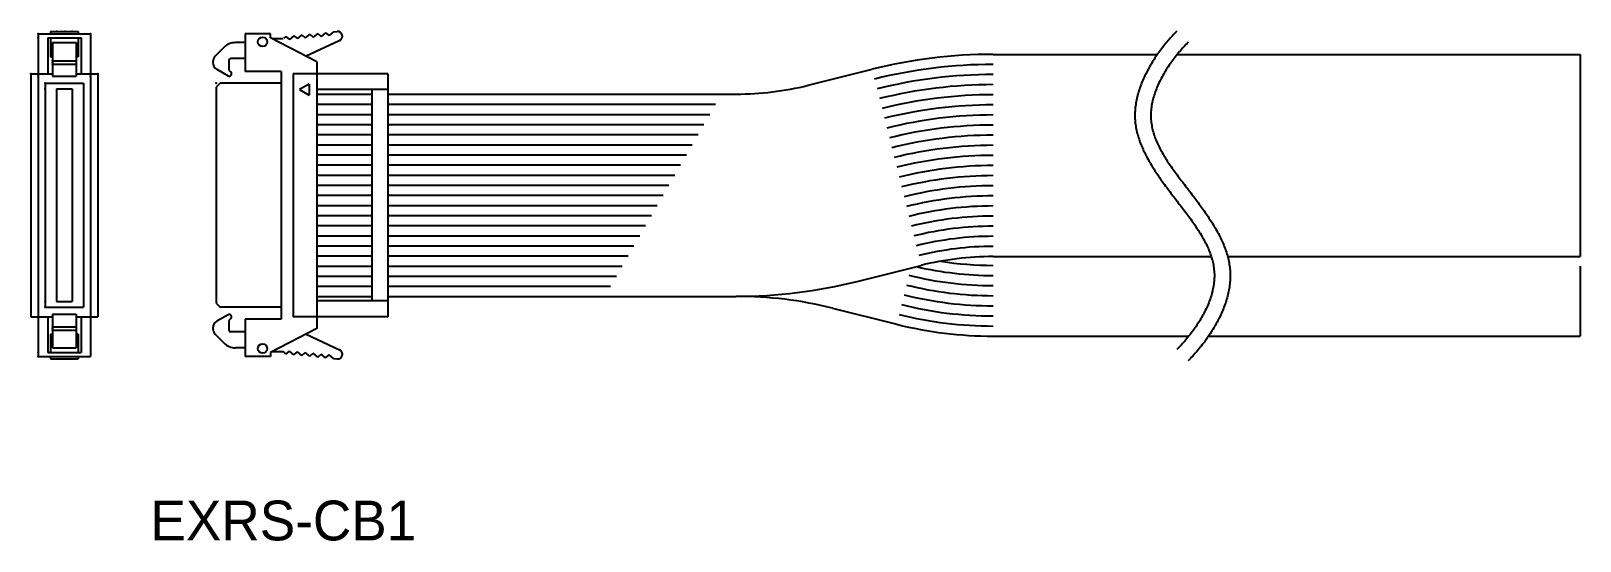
# Model space of a CAD drawing. Extents: x -233 to -38, y 62 to 126.
import ezdxf

# ---------------------------------------------------------------- set-up
doc = ezdxf.new("R2010")
doc.units = 0
doc.linetypes.add('CONTINOUS', pattern=[0])
doc.layers.get('0').update_dxf_attribs({"linetype": 'CONTINUOUS'})
doc.styles.add('MISUMI', font='txt')

msp = doc.modelspace()

# ---------------------------------------------------------------- linework, layer by layer
at = {"color": 7, "linetype": 'CONTINOUS'}
for p, q in [((-231.98, 125.27), (-225.38, 125.27)), ((-231.98, 125.27), (-231.98, 84.73)), ((-230.78, 124.77), (-226.58, 124.77)), ((-230.78, 124.77), (-230.78, 120.27)), ((-230.43, 125.56), (-226.93, 125.56)), ((-230.43, 125.56), (-230.43, 125.27)), ((-230.43, 124.77), (-230.43, 122.38)), ((-226.93, 125.56), (-226.93, 125.27)), ((-226.93, 124.77), (-226.93, 122.38)), ((-226.58, 124.77), (-226.58, 120.27)), ((-225.38, 125.27), (-225.38, 84.73)), ((-205.95, 125.27), (-205.95, 120.56)), ((-202.75, 125.27), (-205.95, 125.27)), ((-202.75, 124.77), (-202.75, 125.27)), ((-196.9, 121.77), (-202.75, 124.77)), ((-200.81, 124.95), (-201.09, 124.72)), ((-200.81, 124.95), (-200.37, 124.58)), ((-199.81, 125.04), (-200.37, 124.58)), ((-199.81, 125.04), (-199.37, 124.67)), ((-198.81, 125.14), (-199.37, 124.67)), ((-198.81, 125.14), (-198.37, 124.77)), ((-197.81, 125.23), (-198.37, 124.77)), ((-197.81, 125.23), (-197.37, 124.86)), ((-196.81, 125.33), (-197.37, 124.86)), ((-196.81, 125.33), (-196.37, 124.96)), ((-195.81, 125.42), (-196.37, 124.96)), ((-195.81, 125.42), (-195.37, 125.05)), ((-194.81, 125.52), (-195.37, 125.05)), ((-194.81, 125.52), (-194.36, 125.56)), ((-230.18, 124.17), (-227.18, 124.17)), ((-230.18, 124.17), (-230.18, 119.97)), ((-227.18, 124.17), (-227.18, 119.97)), ((-208.59, 123.58), (-209.71, 122.46)), ((-205.95, 124.17), (-207.17, 124.17)), ((-201.16, 124.66), (-202.54, 124.66)), ((-194.1, 124.4), (-198.25, 122.46)), ((-230.43, 122.38), (-230.18, 122.38)), ((-230.18, 121.88), (-227.18, 121.88)), ((-230.18, 121.48), (-227.18, 121.48)), ((-226.93, 122.38), (-227.18, 122.38)), ((-210, 121.75), (-210, 121.68)), ((-207.97, 121.97), (-207.97, 120.72)), ((-205.95, 122.17), (-207.77, 122.17)), ((-196.9, 121.77), (-196.9, 88.24)), ((-135.11, 118.81), (-127.05, 120.83)), ((-111.84, 122.7), (-91.17, 122.7)), ((-88.66, 122.7), (-38, 122.7)), ((-38, 122.7), (-38, 97.3)), ((-232.88, 120.27), (-230.18, 120.27)), ((-232.88, 120.27), (-232.88, 89.73)), ((-231.08, 119.06), (-226.28, 119.06)), ((-231.08, 119.06), (-231.08, 90.93)), ((-230.18, 119.97), (-227.18, 119.97)), ((-227.18, 120.27), (-224.48, 120.27)), ((-226.28, 119.06), (-226.28, 90.93)), ((-224.48, 120.27), (-224.48, 89.73)), ((-209.1, 119.06), (-209.6, 118.56)), ((-209.5, 120.82), (-208.09, 120.01)), ((-201.4, 119.06), (-209.1, 119.06)), ((-207.97, 120.72), (-207.73, 120.48)), ((-201.4, 120.56), (-205.95, 120.56)), ((-201.4, 120.56), (-201.4, 89.44)), ((-188, 120.27), (-199.9, 120.27)), ((-199.9, 120.27), (-199.9, 89.73)), ((-197.9, 118.96), (-199.1, 118.27)), ((-197.9, 118.96), (-197.9, 117.57)), ((-188, 120.27), (-188, 89.73)), ((-229.68, 118.36), (-229.68, 91.64)), ((-229.68, 118.36), (-227.68, 118.36)), ((-227.68, 118.36), (-227.68, 91.64)), ((-209.6, 118.56), (-209.6, 91.43)), ((-199.1, 118.27), (-197.9, 117.57)), ((-188, 118.27), (-196.9, 118.27)), ((-196.9, 117.7), (-190, 117.7)), ((-190, 118.27), (-190, 91.73)), ((-188, 117.7), (-144.16, 117.7)), ((-196.9, 116.43), (-190, 116.43)), ((-196.9, 115.16), (-190, 115.16)), ((-188, 116.43), (-146.76, 116.43)), ((-188, 115.16), (-147.49, 115.16)), ((-196.9, 113.89), (-190, 113.89)), ((-188, 113.89), (-148.23, 113.89)), ((-196.9, 112.62), (-190, 112.62)), ((-196.9, 111.35), (-190, 111.35)), ((-188, 112.62), (-148.96, 112.62)), ((-188, 111.35), (-149.69, 111.35)), ((-196.9, 110.08), (-190, 110.08)), ((-188, 110.08), (-150.43, 110.08)), ((-196.9, 108.81), (-190, 108.81)), ((-196.9, 107.54), (-190, 107.54)), ((-188, 108.81), (-151.16, 108.81)), ((-188, 107.54), (-151.89, 107.54)), ((-196.9, 106.27), (-190, 106.27)), ((-188, 106.27), (-152.63, 106.27)), ((-196.9, 105), (-190, 105)), ((-196.9, 103.73), (-190, 103.73)), ((-188, 105), (-153.36, 105)), ((-188, 105), (-153.36, 105)), ((-188, 103.73), (-154.09, 103.73)), ((-196.9, 102.46), (-190, 102.46)), ((-188, 102.46), (-154.83, 102.46)), ((-196.9, 101.19), (-190, 101.19)), ((-196.9, 99.92), (-190, 99.92)), ((-188, 101.19), (-155.56, 101.19)), ((-188, 99.92), (-156.29, 99.92)), ((-196.9, 98.65), (-190, 98.65)), ((-188, 98.65), (-157.03, 98.65)), ((-196.9, 97.38), (-190, 97.38)), ((-196.9, 96.11), (-190, 96.11)), ((-188, 97.38), (-157.76, 97.38)), ((-188, 96.11), (-158.49, 96.11)), ((-128.95, 94.17), (-120.89, 96.19)), ((-111.84, 97.3), (-84.41, 97.3)), ((-82.33, 97.3), (-38, 97.3)), ((-38, 96.11), (-38, 87.3)), ((-196.9, 94.84), (-190, 94.84)), ((-196.9, 93.57), (-190, 93.57)), ((-188, 94.84), (-159.22, 94.84)), ((-188, 93.57), (-159.96, 93.57)), ((-229.68, 91.64), (-227.68, 91.64)), ((-196.9, 92.3), (-190, 92.3)), ((-188, 91.73), (-196.9, 91.73)), ((-188, 92.3), (-144.16, 92.3)), ((-232.88, 89.73), (-230.18, 89.73)), ((-231.08, 90.93), (-226.28, 90.93)), ((-230.78, 89.73), (-230.78, 85.23)), ((-230.18, 90.04), (-227.18, 90.04)), ((-230.18, 90.04), (-230.18, 85.84)), ((-227.18, 90.04), (-227.18, 85.84)), ((-227.18, 89.73), (-224.48, 89.73)), ((-226.58, 89.73), (-226.58, 85.23)), ((-209.6, 91.43), (-209.1, 90.93)), ((-208.09, 89.99), (-209.5, 89.18)), ((-201.4, 90.93), (-209.1, 90.93)), ((-188, 89.73), (-199.9, 89.73)), ((-132.03, 90.81), (-123.97, 88.79)), ((-230.18, 88.45), (-227.18, 88.45)), ((-230.18, 88.05), (-227.18, 88.05)), ((-210, 88.32), (-210, 88.25)), ((-207.73, 89.52), (-207.97, 89.28)), ((-207.97, 89.28), (-207.97, 88.03)), ((-205.95, 87.83), (-207.77, 87.83)), ((-205.95, 89.44), (-205.95, 84.73)), ((-201.4, 89.44), (-205.95, 89.44)), ((-196.9, 88.24), (-202.75, 85.23)), ((-230.43, 87.55), (-230.43, 85.23)), ((-230.43, 87.55), (-230.18, 87.55)), ((-230.18, 85.84), (-227.18, 85.84)), ((-226.93, 87.55), (-227.18, 87.55)), ((-226.93, 87.55), (-226.93, 85.23)), ((-209.71, 87.54), (-208.59, 86.42)), ((-205.95, 85.84), (-207.17, 85.84)), ((-198.25, 87.54), (-194.05, 85.58)), ((-111.84, 87.3), (-87.22, 87.3)), ((-84.73, 87.3), (-38, 87.3)), ((-231.98, 84.73), (-225.38, 84.73)), ((-230.78, 85.23), (-226.58, 85.23)), ((-230.43, 84.73), (-230.43, 84.44)), ((-230.43, 84.44), (-226.93, 84.44)), ((-226.93, 84.73), (-226.93, 84.44)), ((-202.75, 84.73), (-205.95, 84.73)), ((-202.75, 85.23), (-202.75, 84.73)), ((-201.16, 85.34), (-202.54, 85.34)), ((-200.81, 85.05), (-201.09, 85.28)), ((-200.81, 85.05), (-200.37, 85.42)), ((-199.81, 84.96), (-200.37, 85.42)), ((-199.81, 84.96), (-199.37, 85.33)), ((-198.81, 84.86), (-199.37, 85.33)), ((-198.81, 84.86), (-198.37, 85.23)), ((-197.81, 84.77), (-198.37, 85.23)), ((-197.81, 84.77), (-197.37, 85.14)), ((-196.81, 84.67), (-197.37, 85.14)), ((-196.81, 84.67), (-196.37, 85.04)), ((-195.81, 84.58), (-196.37, 85.04)), ((-195.81, 84.58), (-195.37, 84.95)), ((-194.81, 84.48), (-195.37, 84.95)), ((-194.81, 84.48), (-194.36, 84.44))]:
    msp.add_line(p, q, dxfattribs=at)
for points in [[(-88.71, 125.63, 0), (-88.85, 125.48, 0), (-88.99, 125.34, 0), (-89.13, 125.19, 0), (-89.27, 125.04, 0), (-89.41, 124.89, 0), (-89.55, 124.74, 0), (-89.68, 124.58, 0), (-89.82, 124.43, 0), (-89.96, 124.27, 0), (-90.09, 124.11, 0), (-90.22, 123.95, 0), (-90.36, 123.78, 0), (-90.49, 123.62, 0), (-90.62, 123.45, 0), (-90.74, 123.28, 0), (-90.87, 123.11, 0), (-91, 122.94, 0), (-91.12, 122.77, 0), (-91.24, 122.59, 0), (-91.36, 122.42, 0), (-91.48, 122.24, 0), (-91.59, 122.06, 0), (-91.71, 121.88, 0), (-91.82, 121.7, 0), (-91.93, 121.52, 0), (-92.04, 121.34, 0), (-92.15, 121.15, 0), (-92.25, 120.97, 0), (-92.35, 120.78, 0), (-92.45, 120.6, 0), (-92.55, 120.41, 0), (-92.64, 120.22, 0), (-92.73, 120.03, 0), (-92.82, 119.84, 0), (-92.91, 119.65, 0), (-92.99, 119.46, 0), (-93.07, 119.27, 0), (-93.15, 119.08, 0), (-93.23, 118.89, 0), (-93.3, 118.7, 0), (-93.37, 118.5, 0), (-93.43, 118.31, 0), (-93.49, 118.12, 0), (-93.55, 117.92, 0), (-93.61, 117.73, 0), (-93.66, 117.53, 0), (-93.71, 117.34, 0), (-93.76, 117.15, 0), (-93.8, 116.95, 0), (-93.83, 116.76, 0), (-93.87, 116.57, 0), (-93.9, 116.37, 0), (-93.93, 116.18, 0), (-93.95, 115.98, 0), (-93.97, 115.79, 0), (-93.98, 115.6, 0), (-93.99, 115.41, 0), (-94, 115.22, 0), (-94, 115.02, 0), (-94, 114.83, 0), (-93.99, 114.64, 0), (-93.98, 114.45, 0), (-93.97, 114.27, 0), (-93.95, 114.08, 0), (-93.92, 113.89, 0), (-93.9, 113.7, 0), (-93.87, 113.51, 0), (-93.83, 113.33, 0), (-93.79, 113.14, 0), (-93.75, 112.95, 0), (-93.7, 112.77, 0), (-93.65, 112.58, 0), (-93.6, 112.4, 0), (-93.54, 112.22, 0), (-93.48, 112.03, 0), (-93.42, 111.85, 0), (-93.36, 111.67, 0), (-93.29, 111.48, 0), (-93.21, 111.3, 0), (-93.14, 111.12, 0), (-93.06, 110.94, 0), (-92.98, 110.76, 0), (-92.9, 110.58, 0), (-92.81, 110.4, 0), (-92.72, 110.22, 0), (-92.63, 110.04, 0), (-92.54, 109.86, 0), (-92.44, 109.68, 0), (-92.34, 109.5, 0), (-92.24, 109.32, 0), (-92.14, 109.15, 0), (-92.03, 108.97, 0), (-91.93, 108.79, 0), (-91.82, 108.61, 0), (-91.71, 108.44, 0), (-91.59, 108.26, 0), (-91.48, 108.08, 0), (-91.36, 107.91, 0), (-91.25, 107.73, 0), (-91.13, 107.56, 0), (-91.01, 107.38, 0), (-90.88, 107.2, 0), (-90.76, 107.03, 0), (-90.64, 106.85, 0), (-90.51, 106.68, 0), (-90.39, 106.5, 0), (-90.26, 106.33, 0), (-90.13, 106.15, 0), (-90, 105.98, 0), (-89.87, 105.81, 0), (-89.74, 105.63, 0), (-89.61, 105.46, 0), (-89.48, 105.28, 0), (-89.34, 105.11, 0), (-89.21, 104.93, 0), (-89.08, 104.76, 0), (-88.94, 104.59, 0), (-88.81, 104.41, 0), (-88.68, 104.24, 0), (-88.54, 104.06, 0), (-88.41, 103.89, 0), (-88.27, 103.72, 0), (-88.14, 103.54, 0), (-88.01, 103.37, 0), (-87.88, 103.2, 0), (-87.74, 103.02, 0), (-87.61, 102.85, 0), (-87.48, 102.67, 0), (-87.35, 102.5, 0), (-87.22, 102.33, 0), (-87.1, 102.15, 0), (-86.97, 101.98, 0), (-86.84, 101.8, 0), (-86.72, 101.63, 0), (-86.6, 101.45, 0), (-86.48, 101.28, 0), (-86.36, 101.1, 0), (-86.24, 100.92, 0), (-86.13, 100.75, 0), (-86.01, 100.57, 0), (-85.9, 100.4, 0), (-85.79, 100.22, 0), (-85.68, 100.04, 0), (-85.58, 99.87, 0), (-85.48, 99.69, 0), (-85.38, 99.51, 0), (-85.28, 99.33, 0), (-85.19, 99.15, 0), (-85.09, 98.98, 0), (-85.01, 98.8, 0), (-84.92, 98.62, 0), (-84.84, 98.44, 0), (-84.76, 98.26, 0), (-84.68, 98.08, 0), (-84.61, 97.9, 0), (-84.54, 97.71, 0), (-84.48, 97.53, 0), (-84.41, 97.35, 0), (-84.36, 97.17, 0), (-84.3, 96.98, 0), (-84.25, 96.8, 0), (-84.21, 96.62, 0), (-84.17, 96.43, 0), (-84.13, 96.25, 0), (-84.1, 96.06, 0), (-84.07, 95.87, 0), (-84.05, 95.69, 0), (-84.03, 95.5, 0), (-84.01, 95.31, 0), (-84, 95.12, 0), (-84, 94.93, 0), (-84, 94.74, 0), (-84.01, 94.55, 0), (-84.02, 94.36, 0), (-84.03, 94.17, 0), (-84.06, 93.98, 0), (-84.08, 93.79, 0), (-84.11, 93.6, 0), (-84.14, 93.4, 0), (-84.18, 93.21, 0), (-84.23, 93.02, 0), (-84.27, 92.83, 0), (-84.33, 92.63, 0), (-84.38, 92.44, 0), (-84.44, 92.25, 0), (-84.5, 92.06, 0), (-84.57, 91.86, 0), (-84.64, 91.67, 0), (-84.71, 91.48, 0), (-84.79, 91.29, 0), (-84.87, 91.1, 0), (-84.96, 90.91, 0), (-85.05, 90.72, 0), (-85.14, 90.53, 0), (-85.23, 90.34, 0), (-85.33, 90.16, 0), (-85.43, 89.97, 0), (-85.53, 89.79, 0), (-85.63, 89.6, 0), (-85.74, 89.42, 0), (-85.85, 89.24, 0), (-85.96, 89.06, 0), (-86.08, 88.88, 0), (-86.19, 88.7, 0), (-86.31, 88.52, 0), (-86.43, 88.35, 0), (-86.56, 88.17, 0), (-86.68, 88, 0), (-86.81, 87.83, 0), (-86.93, 87.66, 0), (-87.06, 87.49, 0), (-87.2, 87.32, 0), (-87.33, 87.16, 0), (-87.46, 87, 0), (-87.6, 86.84, 0), (-87.73, 86.68, 0), (-87.87, 86.52, 0), (-88.01, 86.37, 0), (-88.15, 86.21, 0), (-88.29, 86.06, 0), (-88.43, 85.91, 0), (-88.57, 85.77, 0), (-88.71, 85.63, 0)], [(-87.29, 124.21, 0), (-87.44, 124.07, 0), (-87.58, 123.92, 0), (-87.72, 123.78, 0), (-87.86, 123.63, 0), (-88, 123.47, 0), (-88.14, 123.32, 0), (-88.27, 123.16, 0), (-88.41, 123, 0), (-88.55, 122.84, 0), (-88.68, 122.68, 0), (-88.81, 122.52, 0), (-88.94, 122.35, 0), (-89.07, 122.18, 0), (-89.2, 122.01, 0), (-89.33, 121.84, 0), (-89.46, 121.67, 0), (-89.58, 121.5, 0), (-89.7, 121.32, 0), (-89.82, 121.14, 0), (-89.94, 120.97, 0), (-90.05, 120.78, 0), (-90.16, 120.6, 0), (-90.27, 120.42, 0), (-90.38, 120.24, 0), (-90.49, 120.06, 0), (-90.59, 119.87, 0), (-90.69, 119.68, 0), (-90.79, 119.5, 0), (-90.88, 119.31, 0), (-90.97, 119.12, 0), (-91.06, 118.93, 0), (-91.14, 118.74, 0), (-91.22, 118.55, 0), (-91.3, 118.36, 0), (-91.37, 118.17, 0), (-91.44, 117.98, 0), (-91.51, 117.79, 0), (-91.57, 117.59, 0), (-91.63, 117.4, 0), (-91.69, 117.21, 0), (-91.74, 117.02, 0), (-91.79, 116.82, 0), (-91.83, 116.63, 0), (-91.87, 116.44, 0), (-91.9, 116.25, 0), (-91.93, 116.06, 0), (-91.95, 115.86, 0), (-91.97, 115.67, 0), (-91.99, 115.48, 0), (-92, 115.29, 0), (-92, 115.1, 0), (-92, 114.91, 0), (-91.99, 114.72, 0), (-91.98, 114.53, 0), (-91.97, 114.35, 0), (-91.95, 114.16, 0), (-91.92, 113.97, 0), (-91.89, 113.79, 0), (-91.86, 113.6, 0), (-91.82, 113.42, 0), (-91.77, 113.23, 0), (-91.73, 113.05, 0), (-91.67, 112.87, 0), (-91.62, 112.69, 0), (-91.56, 112.5, 0), (-91.49, 112.32, 0), (-91.43, 112.14, 0), (-91.36, 111.96, 0), (-91.28, 111.78, 0), (-91.2, 111.6, 0), (-91.12, 111.42, 0), (-91.04, 111.24, 0), (-90.95, 111.06, 0), (-90.86, 110.89, 0), (-90.76, 110.71, 0), (-90.67, 110.53, 0), (-90.57, 110.35, 0), (-90.46, 110.17, 0), (-90.36, 110, 0), (-90.25, 109.82, 0), (-90.14, 109.65, 0), (-90.03, 109.47, 0), (-89.92, 109.29, 0), (-89.8, 109.12, 0), (-89.69, 108.94, 0), (-89.57, 108.77, 0), (-89.44, 108.59, 0), (-89.32, 108.42, 0), (-89.2, 108.25, 0), (-89.07, 108.07, 0), (-88.95, 107.9, 0), (-88.82, 107.72, 0), (-88.69, 107.55, 0), (-88.56, 107.37, 0), (-88.43, 107.2, 0), (-88.3, 107.03, 0), (-88.16, 106.85, 0), (-88.03, 106.68, 0), (-87.9, 106.5, 0), (-87.76, 106.33, 0), (-87.63, 106.16, 0), (-87.5, 105.98, 0), (-87.36, 105.81, 0), (-87.23, 105.64, 0), (-87.09, 105.46, 0), (-86.96, 105.29, 0), (-86.83, 105.11, 0), (-86.69, 104.94, 0), (-86.56, 104.77, 0), (-86.43, 104.59, 0), (-86.3, 104.42, 0), (-86.17, 104.24, 0), (-86.04, 104.07, 0), (-85.91, 103.89, 0), (-85.78, 103.72, 0), (-85.65, 103.55, 0), (-85.53, 103.37, 0), (-85.4, 103.19, 0), (-85.28, 103.02, 0), (-85.15, 102.84, 0), (-85.03, 102.67, 0), (-84.91, 102.49, 0), (-84.79, 102.32, 0), (-84.68, 102.14, 0), (-84.56, 101.96, 0), (-84.45, 101.79, 0), (-84.33, 101.61, 0), (-84.22, 101.43, 0), (-84.11, 101.25, 0), (-84.01, 101.08, 0), (-83.9, 100.9, 0), (-83.8, 100.72, 0), (-83.7, 100.54, 0), (-83.6, 100.36, 0), (-83.5, 100.18, 0), (-83.41, 100, 0), (-83.32, 99.82, 0), (-83.23, 99.64, 0), (-83.14, 99.46, 0), (-83.06, 99.28, 0), (-82.98, 99.1, 0), (-82.9, 98.92, 0), (-82.82, 98.74, 0), (-82.75, 98.56, 0), (-82.68, 98.37, 0), (-82.61, 98.19, 0), (-82.55, 98.01, 0), (-82.49, 97.82, 0), (-82.43, 97.64, 0), (-82.37, 97.45, 0), (-82.32, 97.27, 0), (-82.28, 97.08, 0), (-82.23, 96.9, 0), (-82.19, 96.71, 0), (-82.16, 96.52, 0), (-82.12, 96.34, 0), (-82.09, 96.15, 0), (-82.07, 95.96, 0), (-82.05, 95.77, 0), (-82.03, 95.58, 0), (-82.02, 95.39, 0), (-82.01, 95.2, 0), (-82, 95.01, 0), (-82, 94.82, 0), (-82, 94.63, 0), (-82.01, 94.44, 0), (-82.02, 94.25, 0), (-82.04, 94.05, 0), (-82.06, 93.86, 0), (-82.08, 93.67, 0), (-82.11, 93.47, 0), (-82.14, 93.28, 0), (-82.18, 93.08, 0), (-82.21, 92.89, 0), (-82.26, 92.7, 0), (-82.3, 92.5, 0), (-82.35, 92.31, 0), (-82.4, 92.11, 0), (-82.46, 91.92, 0), (-82.52, 91.73, 0), (-82.58, 91.53, 0), (-82.65, 91.34, 0), (-82.72, 91.15, 0), (-82.79, 90.96, 0), (-82.86, 90.76, 0), (-82.94, 90.57, 0), (-83.02, 90.38, 0), (-83.11, 90.19, 0), (-83.19, 90, 0), (-83.28, 89.81, 0), (-83.37, 89.62, 0), (-83.47, 89.43, 0), (-83.56, 89.25, 0), (-83.66, 89.06, 0), (-83.76, 88.88, 0), (-83.87, 88.69, 0), (-83.97, 88.51, 0), (-84.08, 88.33, 0), (-84.19, 88.14, 0), (-84.3, 87.96, 0), (-84.42, 87.78, 0), (-84.53, 87.61, 0), (-84.65, 87.43, 0), (-84.77, 87.25, 0), (-84.89, 87.08, 0), (-85.01, 86.91, 0), (-85.14, 86.73, 0), (-85.26, 86.56, 0), (-85.39, 86.39, 0), (-85.52, 86.23, 0), (-85.65, 86.06, 0), (-85.78, 85.9, 0), (-85.91, 85.74, 0), (-86.05, 85.58, 0), (-86.18, 85.42, 0), (-86.32, 85.26, 0), (-86.45, 85.1, 0), (-86.59, 84.95, 0), (-86.73, 84.8, 0), (-86.87, 84.65, 0), (-87.01, 84.5, 0), (-87.15, 84.36, 0), (-87.29, 84.21, 0)]]:
    msp.add_polyline3d(points, dxfattribs=at)
for centre in [(-203.75, 124.27), (-203.75, 85.74)]:
    msp.add_circle(centre, 0.6, dxfattribs=at)
for centre, radius, start, end in [((-194.3, 124.97), 0.6, 295, 95.4265), ((-207.17, 122.17), 2, 90, 135), ((-209, 121.75), 1, 135, 180), ((-209, 121.68), 1, 180, 240), ((-207.77, 121.97), 0.2, 90, 180), ((-111.84, 60), 62.7, 90, 104.0362), ((-111.84, 60), 61.43, 90, 104.0362), ((-207.94, 120.27), 0.3, 240, 45), ((-111.84, 60), 60.16, 90, 104.0362), ((-111.84, 60), 58.89, 90, 104.0362), ((-144.16, 155), 37.3, 270, 284.0362), ((-111.84, 60), 57.62, 90, 104.0362), ((-111.84, 60), 56.35, 90, 104.0362), ((-111.84, 60), 55.08, 90, 104.0362), ((-111.84, 60), 53.81, 90, 104.0362), ((-111.84, 60), 52.54, 90, 104.0362), ((-111.84, 60), 51.27, 90, 104.0362), ((-111.84, 60), 50, 90, 104.0362), ((-111.84, 60), 48.73, 90, 104.0362), ((-111.84, 60), 47.46, 90, 104.0362), ((-111.84, 60), 46.19, 90, 104.0362), ((-111.84, 60), 44.92, 90, 104.0362), ((-111.84, 60), 43.65, 90, 104.0362), ((-111.84, 60), 42.38, 90, 104.0362), ((-111.84, 60), 41.11, 90, 104.0362), ((-111.84, 60), 39.84, 90, 104.0362), ((-111.84, 60), 38.57, 90, 104.0362), ((-111.84, 137.3), 42.38, 256.832, 270), ((-111.84, 60), 37.3, 90, 104.0362), ((-111.84, 137.3), 41.11, 260.8103, 270), ((-144.16, 155), 62.7, 270, 284.0362), ((-111.84, 137.3), 44.92, 255.9638, 270), ((-111.84, 137.3), 43.65, 255.9638, 270), ((-144.16, 42.3), 50, 75.9638, 90), ((-111.84, 137.3), 46.19, 255.9638, 270), ((-207.94, 89.73), 0.3, 315, 120), ((-111.84, 137.3), 48.73, 255.9638, 270), ((-111.84, 137.3), 47.46, 255.9638, 270), ((-209, 88.32), 1, 120, 180), ((-209, 88.25), 1, 180, 225), ((-207.77, 88.03), 0.2, 180, 270), ((-111.84, 137.3), 50, 255.9638, 270), ((-207.17, 87.83), 2, 225, 270), ((-201.25, 85.09), 0.25, 50, 90), ((-201.25, 85.09), 0.25, 50, 90), ((-194.3, 85.03), 0.6, 264.5735, 65)]:
    msp.add_arc(centre, radius, start, end, dxfattribs=at)
for p in [(-231.98, 125.27), (-231.98, 124.77), (-229.68, 125.56), (-228.68, 125.56), (-227.68, 125.56), (-225.38, 125.27), (-230.18, 122.38), (-230.18, 121.88), (-230.18, 121.68), (-230.18, 121.48), (-232.88, 120.27), (-231.98, 120.27), (-231.98, 119.97), (-231.08, 119.06), (-225.38, 120.27), (-225.38, 119.97), (-224.48, 120.27), (-209.6, 119.06), (-231.08, 118.36), (-231.08, 91.64), (-231.08, 90.93), (-230.18, 88.45), (-230.18, 88.25), (-230.18, 88.05), (-230.18, 87.55), (-231.98, 85.23), (-231.98, 84.73)]:
    msp.add_point(p, dxfattribs=at)

# ---------------------------------------------------------------- texts
at = {"color": 7, "linetype": 'CONTINOUS', "style": 'MISUMI'}
msp.add_text('EXRS-CB1', height=5, dxfattribs=at).set_placement((-217.85, 61.64))

doc.saveas('drawing.dxf')
